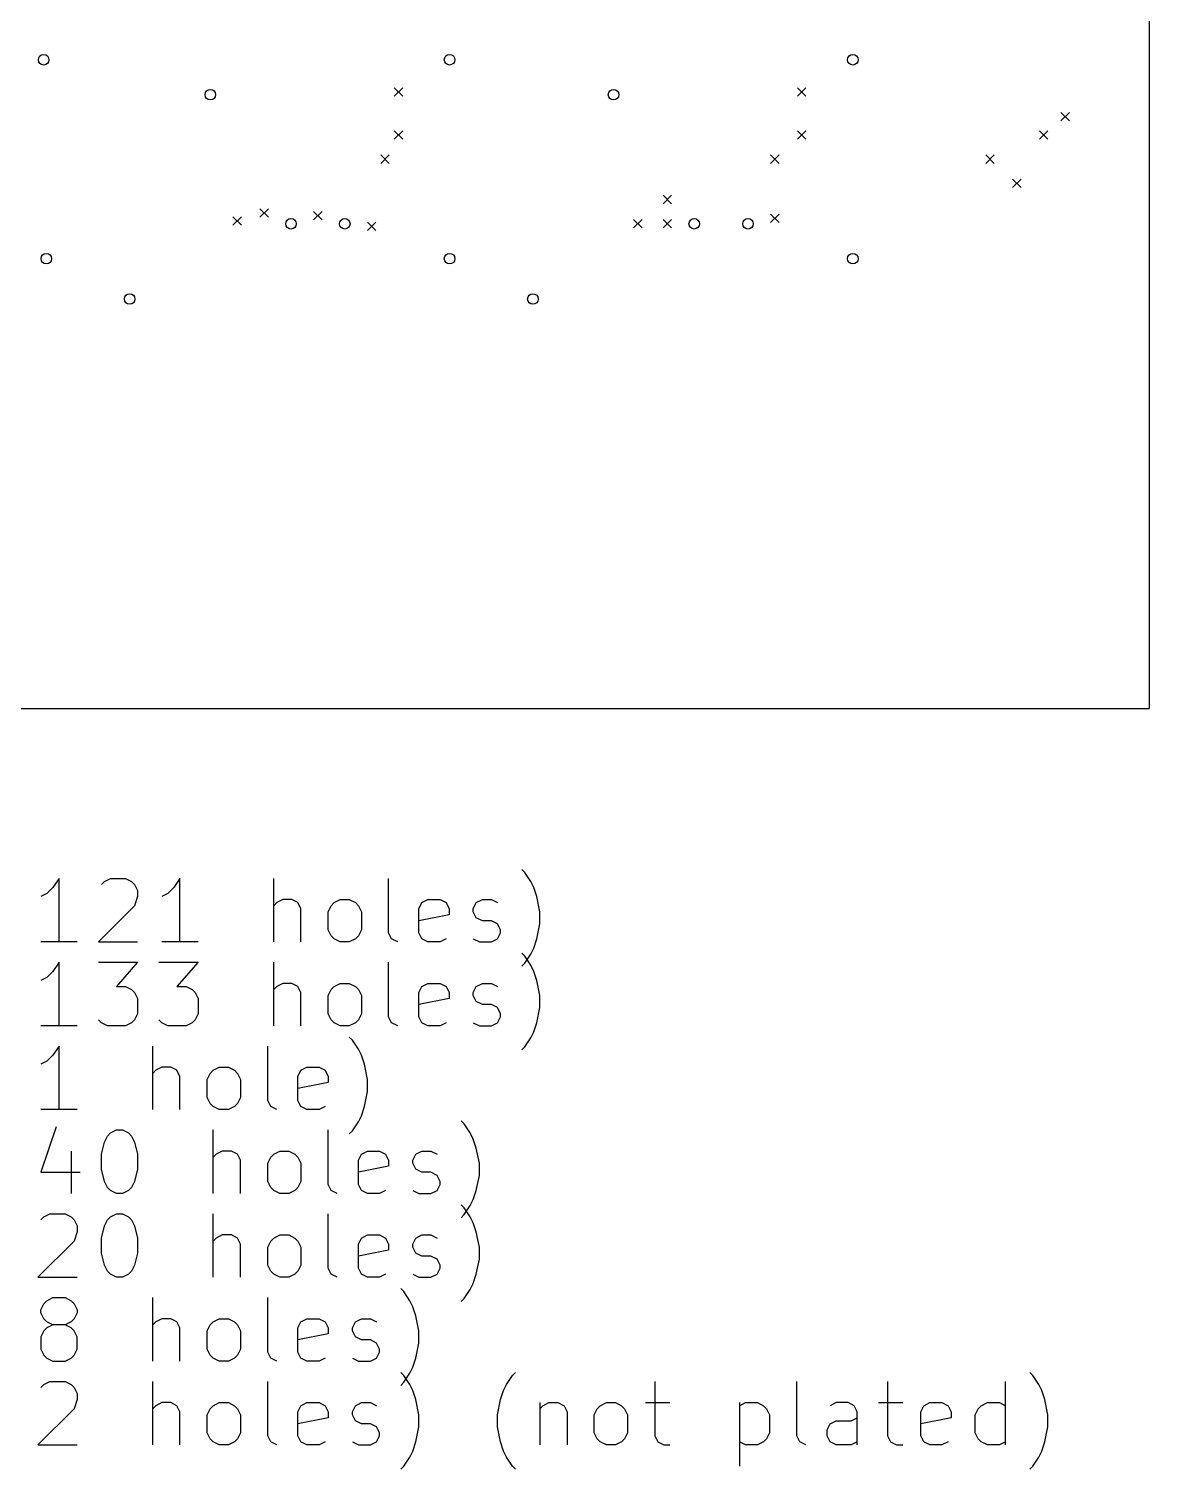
# Model space of a CAD drawing. Extents: x 22 to 125, y -161 to -25.
# Drawn here: x 72.1 to 125, y -160.9 to -92.9 of the extents above; entities that cross this region are included whole.
import ezdxf

# ---------------------------------------------------------------- set-up
doc = ezdxf.new("R2010")
doc.units = 0
doc.header["$MEASUREMENT"] = 0
doc.layers.add('BLACK', color=7, linetype='CONTINUOUS')

msp = doc.modelspace()

# ---------------------------------------------------------------- linework, layer by layer
at = {"layer": 'Black'}
for p, q in [((125, -25), (125, -125)), ((89.335, -95.685), (89.735, -96.085)), ((89.735, -95.685), (89.335, -96.085)), ((108.385, -95.685), (108.785, -96.085)), ((108.785, -95.685), (108.385, -96.085)), ((120.831, -96.8534), (121.231, -97.2534)), ((121.231, -96.8534), (120.831, -97.2534)), ((89.335, -97.717), (89.735, -98.117)), ((89.735, -97.717), (89.335, -98.117)), ((108.385, -97.717), (108.785, -98.117)), ((108.785, -97.717), (108.385, -98.117)), ((119.815, -97.717), (120.215, -98.117)), ((120.215, -97.717), (119.815, -98.117)), ((88.7, -98.86), (89.1, -99.26)), ((89.1, -98.86), (88.7, -99.26)), ((107.115, -98.86), (107.515, -99.26)), ((107.515, -98.86), (107.115, -99.26)), ((117.275, -98.86), (117.675, -99.26)), ((117.675, -98.86), (117.275, -99.26)), ((118.545, -100.003), (118.945, -100.403)), ((118.945, -100.003), (118.545, -100.403)), ((102.035, -100.765), (102.435, -101.165)), ((102.435, -100.765), (102.035, -101.165)), ((81.715, -101.781), (82.115, -102.181)), ((82.115, -101.781), (81.715, -102.181)), ((82.985, -101.4), (83.385, -101.8)), ((83.385, -101.4), (82.985, -101.8)), ((85.525, -101.527), (85.925, -101.927)), ((85.925, -101.527), (85.525, -101.927)), ((88.065, -102.035), (88.465, -102.435)), ((88.465, -102.035), (88.065, -102.435)), ((100.638, -101.908), (101.038, -102.308)), ((101.038, -101.908), (100.638, -102.308)), ((102.035, -101.908), (102.435, -102.308)), ((102.435, -101.908), (102.035, -102.308)), ((107.115, -101.654), (107.515, -102.054)), ((107.515, -101.654), (107.115, -102.054)), ((25, -125), (125, -125)), ((95.4964, -132.746), (95.3536, -132.604)), ((73.4964, -133.032), (73.2107, -133.461)), ((73.4964, -136.032), (73.4964, -133.032)), ((75.4964, -133.318), (75.6393, -133.175)), ((75.6393, -133.175), (75.925, -133.032)), ((75.925, -133.032), (76.6393, -133.032)), ((76.6393, -133.032), (76.925, -133.175)), ((76.925, -133.175), (77.0679, -133.318)), ((77.0679, -133.318), (77.2107, -133.604)), ((79.2107, -133.032), (78.925, -133.461)), ((79.2107, -136.032), (79.2107, -133.032)), ((83.6393, -136.032), (83.6393, -133.032)), ((89.0679, -135.604), (89.0679, -133.032)), ((95.7821, -133.175), (95.4964, -132.746)), ((95.925, -133.461), (95.7821, -133.175)), ((72.925, -133.746), (72.6393, -133.889)), ((73.2107, -133.461), (72.925, -133.746)), ((77.2107, -133.889), (77.0679, -134.318)), ((77.2107, -133.604), (77.2107, -133.889)), ((78.6393, -133.746), (78.3536, -133.889)), ((78.925, -133.461), (78.6393, -133.746)), ((96.0679, -133.889), (95.925, -133.461)), ((96.2107, -134.604), (96.0679, -133.889)), ((77.0679, -134.318), (75.3536, -136.032)), ((83.7821, -134.175), (83.6393, -134.318)), ((84.0679, -134.032), (83.7821, -134.175)), ((84.4964, -134.032), (84.0679, -134.032)), ((84.7821, -134.175), (84.4964, -134.032)), ((84.925, -134.461), (84.7821, -134.175)), ((84.925, -136.032), (84.925, -134.461)), ((86.2107, -134.604), (86.3536, -134.318)), ((86.2107, -135.461), (86.2107, -134.604)), ((86.3536, -134.318), (86.4964, -134.175)), ((86.4964, -134.175), (86.7821, -134.032)), ((86.7821, -134.032), (87.2107, -134.032)), ((87.2107, -134.032), (87.4964, -134.175)), ((87.4964, -134.175), (87.6393, -134.318)), ((87.6393, -134.318), (87.7821, -134.604)), ((87.7821, -134.604), (87.7821, -135.461)), ((90.4964, -134.461), (90.6393, -134.175)), ((90.4964, -135.604), (90.4964, -134.461)), ((90.6393, -134.175), (90.925, -134.032)), ((90.925, -134.032), (91.4964, -134.032)), ((91.4964, -134.032), (91.7821, -134.175)), ((91.7821, -134.175), (91.925, -134.461)), ((91.925, -134.461), (91.925, -134.746)), ((93.0679, -134.461), (93.2107, -134.175)), ((93.0679, -134.604), (93.0679, -134.461)), ((93.2107, -134.889), (93.0679, -134.604)), ((93.2107, -134.175), (93.4964, -134.032)), ((93.4964, -134.032), (93.925, -134.032)), ((93.925, -134.032), (94.2107, -134.175)), ((96.2107, -135.175), (96.2107, -134.604)), ((91.925, -134.746), (90.4964, -135.032)), ((93.4964, -135.032), (93.2107, -134.889)), ((93.925, -135.032), (93.4964, -135.032)), ((94.2107, -135.175), (93.925, -135.032)), ((94.3536, -135.461), (94.2107, -135.175)), ((96.0679, -135.889), (96.2107, -135.175)), ((74.3536, -136.032), (72.6393, -136.032)), ((75.3536, -136.032), (77.2107, -136.032)), ((80.0679, -136.032), (78.3536, -136.032)), ((86.3536, -135.746), (86.2107, -135.461)), ((86.4964, -135.889), (86.3536, -135.746)), ((86.7821, -136.032), (86.4964, -135.889)), ((87.2107, -136.032), (86.7821, -136.032)), ((87.4964, -135.889), (87.2107, -136.032)), ((87.6393, -135.746), (87.4964, -135.889)), ((87.7821, -135.461), (87.6393, -135.746)), ((89.2107, -135.889), (89.0679, -135.604)), ((89.4964, -136.032), (89.2107, -135.889)), ((90.6393, -135.889), (90.4964, -135.604)), ((90.925, -136.032), (90.6393, -135.889)), ((91.4964, -136.032), (90.925, -136.032)), ((91.7821, -135.889), (91.4964, -136.032)), ((93.0679, -135.889), (93.3536, -136.032)), ((93.3536, -136.032), (93.925, -136.032)), ((93.925, -136.032), (94.2107, -135.889)), ((94.2107, -135.889), (94.3536, -135.604)), ((94.3536, -135.604), (94.3536, -135.461)), ((95.925, -136.318), (96.0679, -135.889)), ((95.4964, -136.706), (95.3536, -136.564)), ((95.4964, -137.032), (95.7821, -136.604)), ((95.7821, -137.135), (95.4964, -136.706)), ((95.7821, -136.604), (95.925, -136.318)), ((73.2107, -137.421), (72.925, -137.706)), ((73.4964, -136.992), (73.2107, -137.421)), ((73.4964, -139.992), (73.4964, -136.992)), ((75.3536, -136.992), (77.2107, -136.992)), ((77.2107, -136.992), (76.2107, -138.135)), ((78.2107, -136.992), (80.0679, -136.992)), ((80.0679, -136.992), (79.0679, -138.135)), ((83.6393, -139.992), (83.6393, -136.992)), ((89.0679, -139.564), (89.0679, -136.992)), ((95.3536, -137.175), (95.4964, -137.032)), ((95.925, -137.421), (95.7821, -137.135)), ((96.0679, -137.849), (95.925, -137.421)), ((72.925, -137.706), (72.6393, -137.849)), ((84.0679, -137.992), (83.7821, -138.135)), ((84.4964, -137.992), (84.0679, -137.992)), ((84.7821, -138.135), (84.4964, -137.992)), ((86.4964, -138.135), (86.7821, -137.992)), ((86.7821, -137.992), (87.2107, -137.992)), ((87.2107, -137.992), (87.4964, -138.135)), ((90.6393, -138.135), (90.925, -137.992)), ((90.925, -137.992), (91.4964, -137.992)), ((91.4964, -137.992), (91.7821, -138.135)), ((93.2107, -138.135), (93.4964, -137.992)), ((93.4964, -137.992), (93.925, -137.992)), ((93.925, -137.992), (94.2107, -138.135)), ((96.2107, -138.564), (96.0679, -137.849)), ((76.2107, -138.135), (76.6393, -138.135)), ((76.6393, -138.135), (76.925, -138.278)), ((76.925, -138.278), (77.0679, -138.421)), ((77.0679, -138.421), (77.2107, -138.706)), ((77.2107, -138.706), (77.2107, -139.421)), ((79.0679, -138.135), (79.4964, -138.135)), ((79.4964, -138.135), (79.7821, -138.278)), ((79.7821, -138.278), (79.925, -138.421)), ((79.925, -138.421), (80.0679, -138.706)), ((80.0679, -138.706), (80.0679, -139.421)), ((83.7821, -138.135), (83.6393, -138.278)), ((84.925, -138.421), (84.7821, -138.135)), ((84.925, -139.992), (84.925, -138.421)), ((86.2107, -138.564), (86.3536, -138.278)), ((86.2107, -139.421), (86.2107, -138.564)), ((86.3536, -138.278), (86.4964, -138.135)), ((87.4964, -138.135), (87.6393, -138.278)), ((87.6393, -138.278), (87.7821, -138.564)), ((87.7821, -138.564), (87.7821, -139.421)), ((90.4964, -138.421), (90.6393, -138.135)), ((90.4964, -139.564), (90.4964, -138.421)), ((91.925, -138.706), (90.4964, -138.992)), ((91.7821, -138.135), (91.925, -138.421)), ((91.925, -138.421), (91.925, -138.706)), ((93.0679, -138.421), (93.2107, -138.135)), ((93.0679, -138.564), (93.0679, -138.421)), ((93.2107, -138.849), (93.0679, -138.564)), ((96.2107, -139.135), (96.2107, -138.564)), ((77.2107, -139.421), (77.0679, -139.706)), ((80.0679, -139.421), (79.925, -139.706)), ((86.3536, -139.706), (86.2107, -139.421)), ((87.7821, -139.421), (87.6393, -139.706)), ((93.4964, -138.992), (93.2107, -138.849)), ((93.925, -138.992), (93.4964, -138.992)), ((94.2107, -139.135), (93.925, -138.992)), ((94.3536, -139.421), (94.2107, -139.135)), ((94.3536, -139.564), (94.3536, -139.421)), ((96.0679, -139.849), (96.2107, -139.135)), ((74.3536, -139.992), (72.6393, -139.992)), ((75.4964, -139.849), (75.3536, -139.706)), ((75.7821, -139.992), (75.4964, -139.849)), ((76.6393, -139.992), (75.7821, -139.992)), ((76.925, -139.849), (76.6393, -139.992)), ((77.0679, -139.706), (76.925, -139.849)), ((78.3536, -139.849), (78.2107, -139.706)), ((78.6393, -139.992), (78.3536, -139.849)), ((79.4964, -139.992), (78.6393, -139.992)), ((79.7821, -139.849), (79.4964, -139.992)), ((79.925, -139.706), (79.7821, -139.849)), ((86.4964, -139.849), (86.3536, -139.706)), ((86.7821, -139.992), (86.4964, -139.849)), ((87.2107, -139.992), (86.7821, -139.992)), ((87.4964, -139.849), (87.2107, -139.992)), ((87.6393, -139.706), (87.4964, -139.849)), ((89.2107, -139.849), (89.0679, -139.564)), ((89.4964, -139.992), (89.2107, -139.849)), ((90.6393, -139.849), (90.4964, -139.564)), ((90.925, -139.992), (90.6393, -139.849)), ((91.4964, -139.992), (90.925, -139.992)), ((91.7821, -139.849), (91.4964, -139.992)), ((93.0679, -139.849), (93.3536, -139.992)), ((93.3536, -139.992), (93.925, -139.992)), ((93.925, -139.992), (94.2107, -139.849)), ((94.2107, -139.849), (94.3536, -139.564)), ((95.925, -140.278), (96.0679, -139.849)), ((87.3536, -140.666), (87.2107, -140.524)), ((87.6393, -141.095), (87.3536, -140.666)), ((95.4964, -140.992), (95.7821, -140.564)), ((95.7821, -140.564), (95.925, -140.278)), ((73.2107, -141.381), (72.925, -141.666)), ((73.4964, -140.952), (73.2107, -141.381)), ((73.4964, -143.952), (73.4964, -140.952)), ((77.925, -143.952), (77.925, -140.952)), ((83.3536, -143.524), (83.3536, -140.952)), ((87.7821, -141.381), (87.6393, -141.095)), ((87.925, -141.809), (87.7821, -141.381)), ((95.3536, -141.135), (95.4964, -140.992)), ((72.925, -141.666), (72.6393, -141.809)), ((78.0679, -142.095), (77.925, -142.238)), ((78.3536, -141.952), (78.0679, -142.095)), ((78.7821, -141.952), (78.3536, -141.952)), ((79.0679, -142.095), (78.7821, -141.952)), ((79.2107, -142.381), (79.0679, -142.095)), ((80.6393, -142.238), (80.7821, -142.095)), ((80.7821, -142.095), (81.0679, -141.952)), ((81.0679, -141.952), (81.4964, -141.952)), ((81.4964, -141.952), (81.7821, -142.095)), ((81.7821, -142.095), (81.925, -142.238)), ((84.7821, -142.381), (84.925, -142.095)), ((84.925, -142.095), (85.2107, -141.952)), ((85.2107, -141.952), (85.7821, -141.952)), ((85.7821, -141.952), (86.0679, -142.095)), ((86.0679, -142.095), (86.2107, -142.381)), ((88.0679, -142.524), (87.925, -141.809)), ((79.2107, -143.952), (79.2107, -142.381)), ((80.4964, -142.524), (80.6393, -142.238)), ((80.4964, -143.381), (80.4964, -142.524)), ((81.925, -142.238), (82.0679, -142.524)), ((82.0679, -142.524), (82.0679, -143.381)), ((84.7821, -143.524), (84.7821, -142.381)), ((86.2107, -142.666), (84.7821, -142.952)), ((86.2107, -142.381), (86.2107, -142.666)), ((88.0679, -143.095), (88.0679, -142.524)), ((80.6393, -143.666), (80.4964, -143.381)), ((82.0679, -143.381), (81.925, -143.666)), ((83.4964, -143.809), (83.3536, -143.524)), ((84.925, -143.809), (84.7821, -143.524)), ((87.925, -143.809), (88.0679, -143.095)), ((74.3536, -143.952), (72.6393, -143.952)), ((80.7821, -143.809), (80.6393, -143.666)), ((81.0679, -143.952), (80.7821, -143.809)), ((81.4964, -143.952), (81.0679, -143.952)), ((81.7821, -143.809), (81.4964, -143.952)), ((81.925, -143.666), (81.7821, -143.809)), ((83.7821, -143.952), (83.4964, -143.809)), ((85.2107, -143.952), (84.925, -143.809)), ((85.7821, -143.952), (85.2107, -143.952)), ((86.0679, -143.809), (85.7821, -143.952)), ((87.7821, -144.238), (87.925, -143.809)), ((73.3536, -144.769), (72.6393, -146.912)), ((75.925, -145.055), (76.2107, -144.912)), ((76.2107, -144.912), (76.4964, -144.912)), ((76.4964, -144.912), (76.7821, -145.055)), ((80.7821, -147.912), (80.7821, -144.912)), ((86.2107, -147.484), (86.2107, -144.912)), ((87.3536, -144.952), (87.6393, -144.524)), ((87.6393, -144.524), (87.7821, -144.238)), ((92.6393, -144.626), (92.4964, -144.484)), ((92.925, -145.055), (92.6393, -144.626)), ((75.4964, -146.055), (75.6393, -145.484)), ((75.6393, -145.484), (75.7821, -145.198)), ((75.7821, -145.198), (75.925, -145.055)), ((76.7821, -145.055), (76.925, -145.198)), ((76.925, -145.198), (77.0679, -145.484)), ((77.0679, -145.484), (77.2107, -146.055)), ((87.2107, -145.095), (87.3536, -144.952)), ((93.0679, -145.341), (92.925, -145.055)), ((93.2107, -145.769), (93.0679, -145.341)), ((74.0679, -145.912), (74.0679, -147.912)), ((75.4964, -146.769), (75.4964, -146.055)), ((77.2107, -146.055), (77.2107, -146.769)), ((80.925, -146.055), (80.7821, -146.198)), ((81.2107, -145.912), (80.925, -146.055)), ((81.6393, -145.912), (81.2107, -145.912)), ((81.925, -146.055), (81.6393, -145.912)), ((82.0679, -146.341), (81.925, -146.055)), ((83.3536, -146.484), (83.4964, -146.198)), ((83.4964, -146.198), (83.6393, -146.055)), ((83.6393, -146.055), (83.925, -145.912)), ((83.925, -145.912), (84.3536, -145.912)), ((84.3536, -145.912), (84.6393, -146.055)), ((84.6393, -146.055), (84.7821, -146.198)), ((84.7821, -146.198), (84.925, -146.484)), ((87.6393, -146.341), (87.7821, -146.055)), ((87.7821, -146.055), (88.0679, -145.912)), ((88.0679, -145.912), (88.6393, -145.912)), ((88.6393, -145.912), (88.925, -146.055)), ((88.925, -146.055), (89.0679, -146.341)), ((90.2107, -146.341), (90.3536, -146.055)), ((90.3536, -146.055), (90.6393, -145.912)), ((90.6393, -145.912), (91.0679, -145.912)), ((91.0679, -145.912), (91.3536, -146.055)), ((93.3536, -146.484), (93.2107, -145.769)), ((72.6393, -146.912), (74.4964, -146.912)), ((75.6393, -147.341), (75.4964, -146.769)), ((77.2107, -146.769), (77.0679, -147.341)), ((82.0679, -147.912), (82.0679, -146.341)), ((83.3536, -147.341), (83.3536, -146.484)), ((84.925, -146.484), (84.925, -147.341)), ((87.6393, -147.484), (87.6393, -146.341)), ((89.0679, -146.626), (87.6393, -146.912)), ((89.0679, -146.341), (89.0679, -146.626)), ((90.2107, -146.484), (90.2107, -146.341)), ((90.3536, -146.769), (90.2107, -146.484)), ((90.6393, -146.912), (90.3536, -146.769)), ((91.0679, -146.912), (90.6393, -146.912)), ((91.3536, -147.055), (91.0679, -146.912)), ((93.3536, -147.055), (93.3536, -146.484)), ((75.7821, -147.626), (75.6393, -147.341)), ((75.925, -147.769), (75.7821, -147.626)), ((76.925, -147.626), (76.7821, -147.769)), ((77.0679, -147.341), (76.925, -147.626)), ((83.4964, -147.626), (83.3536, -147.341)), ((83.6393, -147.769), (83.4964, -147.626)), ((84.7821, -147.626), (84.6393, -147.769)), ((84.925, -147.341), (84.7821, -147.626)), ((86.3536, -147.769), (86.2107, -147.484)), ((87.7821, -147.769), (87.6393, -147.484)), ((91.4964, -147.341), (91.3536, -147.055)), ((91.3536, -147.769), (91.4964, -147.484)), ((91.4964, -147.484), (91.4964, -147.341)), ((93.2107, -147.769), (93.3536, -147.055)), ((76.2107, -147.912), (75.925, -147.769)), ((76.4964, -147.912), (76.2107, -147.912)), ((76.7821, -147.769), (76.4964, -147.912)), ((83.925, -147.912), (83.6393, -147.769)), ((84.3536, -147.912), (83.925, -147.912)), ((84.6393, -147.769), (84.3536, -147.912)), ((86.6393, -147.912), (86.3536, -147.769)), ((88.0679, -147.912), (87.7821, -147.769)), ((88.6393, -147.912), (88.0679, -147.912)), ((88.925, -147.769), (88.6393, -147.912)), ((90.2107, -147.769), (90.4964, -147.912)), ((90.4964, -147.912), (91.0679, -147.912)), ((91.0679, -147.912), (91.3536, -147.769)), ((92.925, -148.484), (93.0679, -148.198)), ((93.0679, -148.198), (93.2107, -147.769)), ((72.7821, -149.015), (73.0679, -148.872)), ((73.0679, -148.872), (73.7821, -148.872)), ((73.7821, -148.872), (74.0679, -149.015)), ((75.925, -149.015), (76.2107, -148.872)), ((76.2107, -148.872), (76.4964, -148.872)), ((76.4964, -148.872), (76.7821, -149.015)), ((80.7821, -151.872), (80.7821, -148.872)), ((86.2107, -151.444), (86.2107, -148.872)), ((92.6393, -148.586), (92.4964, -148.444)), ((92.4964, -149.055), (92.6393, -148.912)), ((92.6393, -148.912), (92.925, -148.484)), ((92.925, -149.015), (92.6393, -148.586)), ((72.6393, -149.158), (72.7821, -149.015)), ((74.0679, -149.015), (74.2107, -149.158)), ((74.2107, -149.158), (74.3536, -149.444)), ((74.3536, -149.444), (74.3536, -149.729)), ((75.4964, -150.015), (75.6393, -149.444)), ((75.6393, -149.444), (75.7821, -149.158)), ((75.7821, -149.158), (75.925, -149.015)), ((76.7821, -149.015), (76.925, -149.158)), ((76.925, -149.158), (77.0679, -149.444)), ((77.0679, -149.444), (77.2107, -150.015)), ((93.0679, -149.301), (92.925, -149.015)), ((93.2107, -149.729), (93.0679, -149.301)), ((74.2107, -150.158), (72.4964, -151.872)), ((74.3536, -149.729), (74.2107, -150.158)), ((75.4964, -150.729), (75.4964, -150.015)), ((77.2107, -150.015), (77.2107, -150.729)), ((80.925, -150.015), (80.7821, -150.158)), ((81.2107, -149.872), (80.925, -150.015)), ((81.6393, -149.872), (81.2107, -149.872)), ((81.925, -150.015), (81.6393, -149.872)), ((82.0679, -150.301), (81.925, -150.015)), ((82.0679, -151.872), (82.0679, -150.301)), ((83.3536, -150.444), (83.4964, -150.158)), ((83.4964, -150.158), (83.6393, -150.015)), ((83.6393, -150.015), (83.925, -149.872)), ((83.925, -149.872), (84.3536, -149.872)), ((84.3536, -149.872), (84.6393, -150.015)), ((84.6393, -150.015), (84.7821, -150.158)), ((84.7821, -150.158), (84.925, -150.444)), ((87.6393, -150.301), (87.7821, -150.015)), ((87.6393, -151.444), (87.6393, -150.301)), ((87.7821, -150.015), (88.0679, -149.872)), ((88.0679, -149.872), (88.6393, -149.872)), ((88.6393, -149.872), (88.925, -150.015)), ((88.925, -150.015), (89.0679, -150.301)), ((89.0679, -150.301), (89.0679, -150.586)), ((90.2107, -150.301), (90.3536, -150.015)), ((90.2107, -150.444), (90.2107, -150.301)), ((90.3536, -150.015), (90.6393, -149.872)), ((90.6393, -149.872), (91.0679, -149.872)), ((91.0679, -149.872), (91.3536, -150.015)), ((93.3536, -150.444), (93.2107, -149.729)), ((75.6393, -151.301), (75.4964, -150.729)), ((77.2107, -150.729), (77.0679, -151.301)), ((83.3536, -151.301), (83.3536, -150.444)), ((84.925, -150.444), (84.925, -151.301)), ((89.0679, -150.586), (87.6393, -150.872)), ((90.3536, -150.729), (90.2107, -150.444)), ((90.6393, -150.872), (90.3536, -150.729)), ((91.0679, -150.872), (90.6393, -150.872)), ((91.3536, -151.015), (91.0679, -150.872)), ((91.4964, -151.301), (91.3536, -151.015)), ((93.2107, -151.729), (93.3536, -151.015)), ((93.3536, -151.015), (93.3536, -150.444)), ((75.7821, -151.586), (75.6393, -151.301)), ((75.925, -151.729), (75.7821, -151.586)), ((76.925, -151.586), (76.7821, -151.729)), ((77.0679, -151.301), (76.925, -151.586)), ((83.4964, -151.586), (83.3536, -151.301)), ((83.6393, -151.729), (83.4964, -151.586)), ((84.7821, -151.586), (84.6393, -151.729)), ((84.925, -151.301), (84.7821, -151.586)), ((86.3536, -151.729), (86.2107, -151.444)), ((87.7821, -151.729), (87.6393, -151.444)), ((91.3536, -151.729), (91.4964, -151.444)), ((91.4964, -151.444), (91.4964, -151.301)), ((72.4964, -151.872), (74.3536, -151.872)), ((76.2107, -151.872), (75.925, -151.729)), ((76.4964, -151.872), (76.2107, -151.872)), ((76.7821, -151.729), (76.4964, -151.872)), ((83.925, -151.872), (83.6393, -151.729)), ((84.3536, -151.872), (83.925, -151.872)), ((84.6393, -151.729), (84.3536, -151.872)), ((86.6393, -151.872), (86.3536, -151.729)), ((88.0679, -151.872), (87.7821, -151.729)), ((88.6393, -151.872), (88.0679, -151.872)), ((88.925, -151.729), (88.6393, -151.872)), ((90.2107, -151.729), (90.4964, -151.872)), ((90.4964, -151.872), (91.0679, -151.872)), ((91.0679, -151.872), (91.3536, -151.729)), ((92.925, -152.444), (93.0679, -152.158)), ((93.0679, -152.158), (93.2107, -151.729)), ((72.7821, -153.118), (72.925, -152.975)), ((72.925, -152.975), (73.2107, -152.832)), ((73.2107, -152.832), (73.7821, -152.832)), ((73.7821, -152.832), (74.0679, -152.975)), ((74.0679, -152.975), (74.2107, -153.118)), ((77.925, -155.832), (77.925, -152.832)), ((83.3536, -155.404), (83.3536, -152.832)), ((89.7821, -152.546), (89.6393, -152.404)), ((90.0679, -152.975), (89.7821, -152.546)), ((90.2107, -153.261), (90.0679, -152.975)), ((92.4964, -153.015), (92.6393, -152.872)), ((92.6393, -152.872), (92.925, -152.444)), ((72.6393, -153.404), (72.7821, -153.118)), ((72.6393, -153.546), (72.6393, -153.404)), ((72.7821, -153.832), (72.6393, -153.546)), ((74.2107, -153.118), (74.3536, -153.404)), ((74.3536, -153.546), (74.2107, -153.832)), ((74.3536, -153.404), (74.3536, -153.546)), ((90.3536, -153.689), (90.2107, -153.261)), ((90.4964, -154.404), (90.3536, -153.689)), ((72.7821, -154.404), (72.6393, -154.689)), ((72.925, -153.975), (72.7821, -153.832)), ((72.925, -154.261), (72.7821, -154.404)), ((73.2107, -154.118), (72.925, -153.975)), ((73.2107, -154.118), (72.925, -154.261)), ((73.7821, -154.118), (73.2107, -154.118)), ((74.0679, -153.975), (73.7821, -154.118)), ((74.0679, -154.261), (73.7821, -154.118)), ((74.2107, -153.832), (74.0679, -153.975)), ((74.2107, -154.404), (74.0679, -154.261)), ((74.3536, -154.689), (74.2107, -154.404)), ((78.0679, -153.975), (77.925, -154.118)), ((78.3536, -153.832), (78.0679, -153.975)), ((78.7821, -153.832), (78.3536, -153.832)), ((79.0679, -153.975), (78.7821, -153.832)), ((79.2107, -154.261), (79.0679, -153.975)), ((79.2107, -155.832), (79.2107, -154.261)), ((80.4964, -154.404), (80.6393, -154.118)), ((80.4964, -155.261), (80.4964, -154.404)), ((80.6393, -154.118), (80.7821, -153.975)), ((80.7821, -153.975), (81.0679, -153.832)), ((81.0679, -153.832), (81.4964, -153.832)), ((81.4964, -153.832), (81.7821, -153.975)), ((81.7821, -153.975), (81.925, -154.118)), ((81.925, -154.118), (82.0679, -154.404)), ((82.0679, -154.404), (82.0679, -155.261)), ((84.7821, -154.261), (84.925, -153.975)), ((84.7821, -155.404), (84.7821, -154.261)), ((84.925, -153.975), (85.2107, -153.832)), ((85.2107, -153.832), (85.7821, -153.832)), ((85.7821, -153.832), (86.0679, -153.975)), ((86.0679, -153.975), (86.2107, -154.261)), ((86.2107, -154.261), (86.2107, -154.546)), ((87.3536, -154.261), (87.4964, -153.975)), ((87.3536, -154.404), (87.3536, -154.261)), ((87.4964, -154.689), (87.3536, -154.404)), ((87.4964, -153.975), (87.7821, -153.832)), ((87.7821, -153.832), (88.2107, -153.832)), ((88.2107, -153.832), (88.4964, -153.975)), ((90.4964, -154.975), (90.4964, -154.404)), ((72.6393, -154.689), (72.6393, -155.261)), ((74.3536, -155.261), (74.3536, -154.689)), ((86.2107, -154.546), (84.7821, -154.832)), ((87.7821, -154.832), (87.4964, -154.689)), ((88.2107, -154.832), (87.7821, -154.832)), ((88.4964, -154.975), (88.2107, -154.832)), ((88.6393, -155.261), (88.4964, -154.975)), ((90.3536, -155.689), (90.4964, -154.975)), ((72.6393, -155.261), (72.7821, -155.546)), ((72.7821, -155.546), (72.925, -155.689)), ((72.925, -155.689), (73.2107, -155.832)), ((73.7821, -155.832), (74.0679, -155.689)), ((74.0679, -155.689), (74.2107, -155.546)), ((74.2107, -155.546), (74.3536, -155.261)), ((80.6393, -155.546), (80.4964, -155.261)), ((80.7821, -155.689), (80.6393, -155.546)), ((81.0679, -155.832), (80.7821, -155.689)), ((81.7821, -155.689), (81.4964, -155.832)), ((81.925, -155.546), (81.7821, -155.689)), ((82.0679, -155.261), (81.925, -155.546)), ((83.4964, -155.689), (83.3536, -155.404)), ((83.7821, -155.832), (83.4964, -155.689)), ((84.925, -155.689), (84.7821, -155.404)), ((85.2107, -155.832), (84.925, -155.689)), ((86.0679, -155.689), (85.7821, -155.832)), ((87.3536, -155.689), (87.6393, -155.832)), ((88.2107, -155.832), (88.4964, -155.689)), ((88.4964, -155.689), (88.6393, -155.404)), ((88.6393, -155.404), (88.6393, -155.261)), ((90.2107, -156.118), (90.3536, -155.689)), ((73.2107, -155.832), (73.7821, -155.832)), ((81.4964, -155.832), (81.0679, -155.832)), ((85.7821, -155.832), (85.2107, -155.832)), ((87.6393, -155.832), (88.2107, -155.832)), ((89.7821, -156.506), (89.6393, -156.364)), ((89.7821, -156.832), (90.0679, -156.404)), ((90.0679, -156.404), (90.2107, -156.118)), ((94.925, -156.506), (95.0679, -156.364)), ((119.496, -156.506), (119.354, -156.364)), ((72.6393, -157.078), (72.7821, -156.935)), ((72.7821, -156.935), (73.0679, -156.792)), ((73.0679, -156.792), (73.7821, -156.792)), ((73.7821, -156.792), (74.0679, -156.935)), ((74.0679, -156.935), (74.2107, -157.078)), ((74.2107, -157.078), (74.3536, -157.364)), ((77.925, -159.792), (77.925, -156.792)), ((83.3536, -159.364), (83.3536, -156.792)), ((89.6393, -156.975), (89.7821, -156.832)), ((90.0679, -156.935), (89.7821, -156.506)), ((90.2107, -157.221), (90.0679, -156.935)), ((94.4964, -157.221), (94.6393, -156.935)), ((94.6393, -156.935), (94.925, -156.506)), ((101.639, -156.792), (101.639, -159.364)), ((108.354, -159.364), (108.354, -156.792)), ((112.639, -156.792), (112.639, -159.364)), ((118.211, -159.792), (118.211, -156.792)), ((119.782, -156.935), (119.496, -156.506)), ((119.925, -157.221), (119.782, -156.935)), ((74.3536, -157.649), (74.2107, -158.078)), ((74.3536, -157.364), (74.3536, -157.649)), ((78.3536, -157.792), (78.0679, -157.935)), ((78.7821, -157.792), (78.3536, -157.792)), ((79.0679, -157.935), (78.7821, -157.792)), ((80.7821, -157.935), (81.0679, -157.792)), ((81.0679, -157.792), (81.4964, -157.792)), ((81.4964, -157.792), (81.7821, -157.935)), ((84.925, -157.935), (85.2107, -157.792)), ((85.2107, -157.792), (85.7821, -157.792)), ((85.7821, -157.792), (86.0679, -157.935)), ((87.4964, -157.935), (87.7821, -157.792)), ((87.7821, -157.792), (88.2107, -157.792)), ((88.2107, -157.792), (88.4964, -157.935)), ((90.3536, -157.649), (90.2107, -157.221)), ((90.4964, -158.364), (90.3536, -157.649)), ((94.2107, -158.364), (94.3536, -157.649)), ((94.3536, -157.649), (94.4964, -157.221)), ((96.2107, -157.792), (96.2107, -159.792)), ((96.3536, -157.935), (96.6393, -157.792)), ((96.6393, -157.792), (97.0679, -157.792)), ((97.0679, -157.792), (97.3536, -157.935)), ((99.0679, -157.935), (99.3536, -157.792)), ((99.3536, -157.792), (99.7821, -157.792)), ((99.7821, -157.792), (100.068, -157.935)), ((101.211, -157.792), (102.354, -157.792)), ((105.639, -157.792), (105.639, -160.792)), ((105.639, -157.935), (105.925, -157.792)), ((105.925, -157.792), (106.496, -157.792)), ((106.496, -157.792), (106.782, -157.935)), ((110.211, -157.792), (109.925, -157.935)), ((110.782, -157.792), (110.211, -157.792)), ((111.068, -157.935), (110.782, -157.792)), ((112.211, -157.792), (113.354, -157.792)), ((114.354, -157.935), (114.639, -157.792)), ((114.639, -157.792), (115.211, -157.792)), ((115.211, -157.792), (115.496, -157.935)), ((117.068, -157.935), (117.354, -157.792)), ((117.354, -157.792), (117.925, -157.792)), ((117.925, -157.792), (118.211, -157.935)), ((120.068, -157.649), (119.925, -157.221)), ((120.211, -158.364), (120.068, -157.649)), ((74.2107, -158.078), (72.4964, -159.792)), ((78.0679, -157.935), (77.925, -158.078)), ((79.2107, -158.221), (79.0679, -157.935)), ((79.2107, -159.792), (79.2107, -158.221)), ((80.4964, -158.364), (80.6393, -158.078)), ((80.4964, -159.221), (80.4964, -158.364)), ((80.6393, -158.078), (80.7821, -157.935)), ((81.7821, -157.935), (81.925, -158.078)), ((81.925, -158.078), (82.0679, -158.364)), ((82.0679, -158.364), (82.0679, -159.221)), ((84.7821, -158.221), (84.925, -157.935)), ((84.7821, -159.364), (84.7821, -158.221)), ((86.2107, -158.506), (84.7821, -158.792)), ((86.0679, -157.935), (86.2107, -158.221)), ((86.2107, -158.221), (86.2107, -158.506)), ((87.3536, -158.221), (87.4964, -157.935)), ((87.3536, -158.364), (87.3536, -158.221)), ((87.4964, -158.649), (87.3536, -158.364)), ((90.4964, -158.935), (90.4964, -158.364)), ((94.2107, -158.935), (94.2107, -158.364)), ((96.2107, -158.078), (96.3536, -157.935)), ((97.3536, -157.935), (97.4964, -158.221)), ((97.4964, -158.221), (97.4964, -159.792)), ((98.7821, -158.364), (98.925, -158.078)), ((98.7821, -159.221), (98.7821, -158.364)), ((98.925, -158.078), (99.0679, -157.935)), ((100.068, -157.935), (100.211, -158.078)), ((100.211, -158.078), (100.354, -158.364)), ((100.354, -158.364), (100.354, -159.221)), ((106.782, -157.935), (106.925, -158.078)), ((106.925, -158.078), (107.068, -158.364)), ((107.068, -158.364), (107.068, -159.221)), ((110.925, -158.649), (111.211, -158.506)), ((111.211, -158.221), (111.068, -157.935)), ((111.211, -159.792), (111.211, -158.221)), ((114.211, -158.221), (114.354, -157.935)), ((114.211, -159.364), (114.211, -158.221)), ((115.639, -158.506), (114.211, -158.792)), ((115.496, -157.935), (115.639, -158.221)), ((115.639, -158.221), (115.639, -158.506)), ((116.782, -158.364), (116.925, -158.078)), ((116.782, -159.221), (116.782, -158.364)), ((116.925, -158.078), (117.068, -157.935)), ((120.211, -158.935), (120.211, -158.364)), ((87.7821, -158.792), (87.4964, -158.649)), ((88.2107, -158.792), (87.7821, -158.792)), ((88.4964, -158.935), (88.2107, -158.792)), ((88.6393, -159.221), (88.4964, -158.935)), ((90.3536, -159.649), (90.4964, -158.935)), ((94.3536, -159.649), (94.2107, -158.935)), ((109.782, -159.078), (109.925, -158.792)), ((109.782, -159.364), (109.782, -159.078)), ((109.925, -158.792), (110.211, -158.649)), ((110.211, -158.649), (110.925, -158.649)), ((120.068, -159.649), (120.211, -158.935)), ((72.4964, -159.792), (74.3536, -159.792)), ((80.6393, -159.506), (80.4964, -159.221)), ((80.7821, -159.649), (80.6393, -159.506)), ((81.0679, -159.792), (80.7821, -159.649)), ((81.4964, -159.792), (81.0679, -159.792)), ((81.7821, -159.649), (81.4964, -159.792)), ((81.925, -159.506), (81.7821, -159.649)), ((82.0679, -159.221), (81.925, -159.506)), ((83.4964, -159.649), (83.3536, -159.364)), ((83.7821, -159.792), (83.4964, -159.649)), ((84.925, -159.649), (84.7821, -159.364)), ((85.2107, -159.792), (84.925, -159.649)), ((85.7821, -159.792), (85.2107, -159.792)), ((86.0679, -159.649), (85.7821, -159.792)), ((87.3536, -159.649), (87.6393, -159.792)), ((87.6393, -159.792), (88.2107, -159.792)), ((88.2107, -159.792), (88.4964, -159.649)), ((88.4964, -159.649), (88.6393, -159.364)), ((88.6393, -159.364), (88.6393, -159.221)), ((90.2107, -160.078), (90.3536, -159.649)), ((94.4964, -160.078), (94.3536, -159.649)), ((98.925, -159.506), (98.7821, -159.221)), ((99.0679, -159.649), (98.925, -159.506)), ((99.3536, -159.792), (99.0679, -159.649)), ((99.7821, -159.792), (99.3536, -159.792)), ((100.068, -159.649), (99.7821, -159.792)), ((100.211, -159.506), (100.068, -159.649)), ((100.354, -159.221), (100.211, -159.506)), ((101.639, -159.364), (101.782, -159.649)), ((101.782, -159.649), (102.068, -159.792)), ((102.068, -159.792), (102.354, -159.792)), ((105.925, -159.792), (105.639, -159.649)), ((106.496, -159.792), (105.925, -159.792)), ((106.782, -159.649), (106.496, -159.792)), ((106.925, -159.506), (106.782, -159.649)), ((107.068, -159.221), (106.925, -159.506)), ((108.496, -159.649), (108.354, -159.364)), ((108.782, -159.792), (108.496, -159.649)), ((109.925, -159.649), (109.782, -159.364)), ((110.211, -159.792), (109.925, -159.649)), ((110.925, -159.792), (110.211, -159.792)), ((111.211, -159.649), (110.925, -159.792)), ((112.639, -159.364), (112.782, -159.649)), ((112.782, -159.649), (113.068, -159.792)), ((113.068, -159.792), (113.354, -159.792)), ((114.354, -159.649), (114.211, -159.364)), ((114.639, -159.792), (114.354, -159.649)), ((115.211, -159.792), (114.639, -159.792)), ((115.496, -159.649), (115.211, -159.792)), ((116.925, -159.506), (116.782, -159.221)), ((117.068, -159.649), (116.925, -159.506)), ((117.354, -159.792), (117.068, -159.649)), ((117.925, -159.792), (117.354, -159.792)), ((118.211, -159.649), (117.925, -159.792)), ((119.925, -160.078), (120.068, -159.649)), ((89.7821, -160.792), (90.0679, -160.364)), ((90.0679, -160.364), (90.2107, -160.078)), ((94.6393, -160.364), (94.4964, -160.078)), ((94.925, -160.792), (94.6393, -160.364)), ((119.496, -160.792), (119.782, -160.364)), ((119.782, -160.364), (119.925, -160.078)), ((89.6393, -160.935), (89.7821, -160.792)), ((95.0679, -160.935), (94.925, -160.792)), ((119.354, -160.935), (119.496, -160.792))]:
    msp.add_line(p, q, dxfattribs=at)
for centre in [(72.771, -94.361), (91.948, -94.361), (110.998, -94.361), (80.645, -96.012), (99.695, -96.012), (84.455, -102.108), (86.995, -102.108), (103.505, -102.108), (106.045, -102.108), (72.898, -103.759), (91.948, -103.759), (110.998, -103.759), (76.835, -105.664), (95.885, -105.664)]:
    msp.add_circle(centre, 0.25, dxfattribs=at)

doc.saveas('drawing.dxf')
